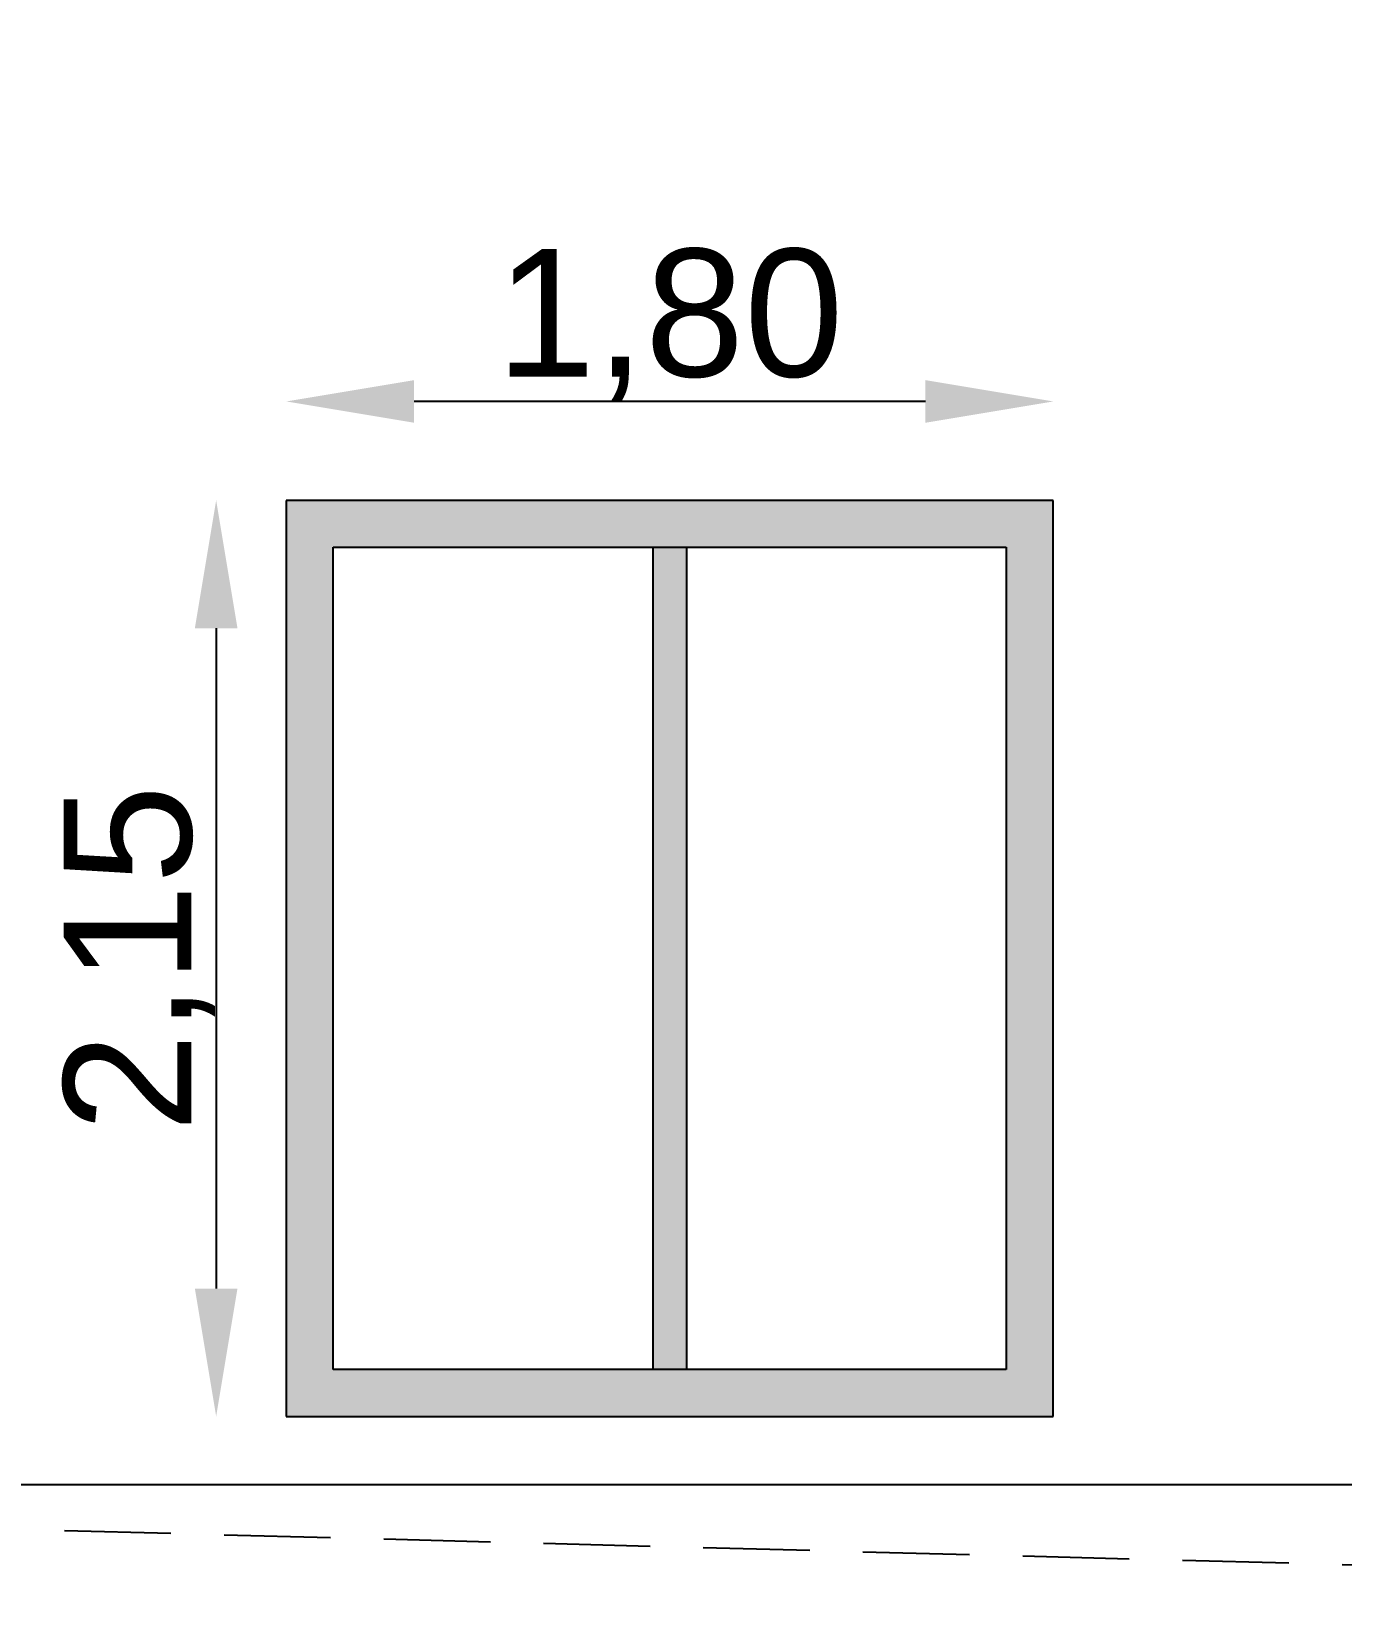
# Model space of a CAD drawing. Header units: millimetres. Extents: x 1514 to 1688, y 984 to 1013.
# Drawn here: x 1533.304 to 1536.378, y 1004.283 to 1007.994 of the extents above; entities that cross this region are included whole.
import ezdxf

# ---------------------------------------------------------------- set-up
doc = ezdxf.new("R2010")
doc.units = ezdxf.units.MM
doc.linetypes.add('CACHE', pattern=[0.375, 0.25, -0.125])
for name, color, linetype in [('Cotations2', 7, 'Continuous'), ('Limites', 7, 'Continuous'), ('Menuiseries', 7, 'Continuous'), ('Murs', 7, 'Continuous')]:
    doc.layers.add(name, color=color, linetype=linetype)
doc.layers.add('Surf Menuiserie', color=7, linetype='Continuous', true_color=0x171717)
doc.styles.get("Standard").update_dxf_attribs({"font": 'arial.ttf'})
doc.dimstyles.new('ISO-25', dxfattribs={"dimtxt": 2.5, "dimasz": 2.5, "dimexe": 1.25, "dimexo": 0.625, "dimtad": 1, "dimtxsty": 'Standard', "dimcen": 2.5, "dimadec": 0, "dimazin": 0, "dimtfac": 1, "dimtmove": 0, "dimatfit": 3, "dimfxl": 1, "dimarcsym": 0})

# ---------------------------------------------------------------- blocks, each defined once
blk = doc.blocks.new('*D22')
at = {"layer": 'Cotations2', "color": 0, "lineweight": -2, "transparency": 16777216}
blk.add_line((1535.4016, 1007.1256), (1534.2016, 1007.1256), dxfattribs=at)
at = {"layer": 'Cotations2', "color": 0, "transparency": 16777216}
for points in [[(1534.2016, 1007.1756), (1534.2016, 1007.0756), (1533.9016, 1007.1256)], [(1535.4016, 1007.1756), (1535.4016, 1007.0756), (1535.7016, 1007.1256)]]:
    blk.add_solid(points, dxfattribs=at)
at = {"layer": 'Defpoints', "color": 0, "transparency": 16777216}
for p in [(1533.9016, 1007.1256), (1533.9016, 1006.8933), (1535.7016, 1006.8933)]:
    blk.add_point(p, dxfattribs=at)
at = {"layer": 'Cotations2', "color": 0, "transparency": 16777216, "insert": (1534.8016, 1007.3059), "char_height": 0.3, "attachment_point": 5}
blk.add_mtext('1,80', dxfattribs=at)
blk = doc.blocks.new('*D23')
at = {"layer": 'Cotations2', "color": 0, "lineweight": -2, "transparency": 16777216}
blk.add_line((1533.7369, 1006.5933), (1533.7369, 1005.0433), dxfattribs=at)
at = {"layer": 'Cotations2', "color": 0, "transparency": 16777216}
for points in [[(1533.6869, 1006.5933), (1533.7869, 1006.5933), (1533.7369, 1006.8933)], [(1533.6869, 1005.0433), (1533.7869, 1005.0433), (1533.7369, 1004.7433)]]:
    blk.add_solid(points, dxfattribs=at)
at = {"layer": 'Defpoints', "color": 0, "transparency": 16777216}
for p in [(1533.9016, 1006.8933), (1533.7369, 1004.7433), (1533.9016, 1004.7433)]:
    blk.add_point(p, dxfattribs=at)
at = {"layer": 'Cotations2', "color": 0, "transparency": 16777216, "insert": (1533.5566, 1005.8183), "char_height": 0.3, "attachment_point": 5, "rotation": 90}
blk.add_mtext('2,15', dxfattribs=at)

msp = doc.modelspace()

# ---------------------------------------------------------------- hatches: boundary and pattern name
at = {"layer": 'Surf Menuiserie', "true_color": 0x1c1c1c}
h = msp.add_hatch(color=250, dxfattribs=at)
h.dxf.hatch_style = 1
h.paths.add_polyline_path([(1528.7816, 1006.7833), (1528.6716, 1006.7833), (1528.6716, 1004.8533), (1528.7816, 1004.8533)])
h.paths.add_polyline_path([(1528.7816, 1008.9333), (1528.6716, 1008.9333), (1528.6716, 1007.9033), (1528.7816, 1007.9033)])
h.paths.add_polyline_path([(1527.4316, 1008.9333), (1527.3216, 1008.9333), (1527.3216, 1007.9033), (1527.4316, 1007.9033)])
h.paths.add_polyline_path([(1535.7016, 1006.8933), (1533.9016, 1006.8933), (1533.9016, 1004.7433), (1534.0116, 1004.7433), (1535.7016, 1004.7433)])
h.paths.add_polyline_path([(1535.5916, 1006.7833), (1535.5916, 1004.8533), (1534.0116, 1004.8533), (1534.0116, 1006.7833)], flags=16)
h.paths.add_polyline_path([(1534.8416, 1006.7833), (1534.7616, 1006.7833), (1534.7616, 1004.8533), (1534.8416, 1004.8533)], flags=0)
h.paths.add_polyline_path([(1532.2516, 1006.8933), (1531.1916, 1006.8933), (1531.1916, 1006.8133), (1531.1916, 1004.7433), (1531.2716, 1004.7433), (1531.2716, 1006.8133), (1532.1716, 1006.8133), (1532.1716, 1004.7433), (1532.2516, 1004.7433)])
h.paths.add_polyline_path([(1535.5516, 1009.8933), (1534.0516, 1009.8933), (1534.0516, 1008.8433), (1534.1716, 1008.8433), (1535.5516, 1008.8433)])
h.paths.add_polyline_path([(1535.4316, 1009.7733), (1535.4316, 1008.9633), (1534.1716, 1008.9633), (1534.1716, 1009.7733)], flags=16)
h.paths.add_polyline_path([(1534.8416, 1009.7733), (1534.7616, 1009.7733), (1534.7616, 1008.9633), (1534.8416, 1008.9633)], flags=0)
h = msp.add_hatch(color=250, dxfattribs=at)
h.dxf.hatch_style = 1
h.paths.add_polyline_path([(1534.8416, 1006.7833), (1534.7616, 1006.7833), (1534.7616, 1004.8533), (1534.8416, 1004.8533)])

# ---------------------------------------------------------------- linework, layer by layer
at = {"layer": 'Cotations2', "linetype": 'CACHE'}
msp.add_line((1516.1369, 1004.9333), (1540.6216, 1004.2833), dxfattribs=at)
at = {"layer": 'Limites'}
msp.add_line((1521.6516, 1004.5833), (1536.5516, 1004.5833), dxfattribs=at)
at = {"layer": 'Menuiseries'}
for p, q in [((1535.7016, 1006.8933), (1533.9016, 1006.8933)), ((1533.9016, 1006.8933), (1533.9016, 1004.7433)), ((1535.7016, 1004.7433), (1535.7016, 1006.8933)), ((1534.0116, 1004.8533), (1534.0116, 1006.7833)), ((1534.0116, 1006.7833), (1535.5916, 1006.7833)), ((1534.7616, 1006.7833), (1534.7616, 1004.8533)), ((1534.8416, 1004.8533), (1534.8416, 1006.7833)), ((1535.5916, 1006.7833), (1535.5916, 1004.8533)), ((1535.5916, 1004.8533), (1534.0116, 1004.8533)), ((1533.9016, 1004.7433), (1535.7016, 1004.7433)), ((1533.9016, 1004.7433), (1534.0116, 1004.7433))]:
    msp.add_line(p, q, dxfattribs=at)
at = {"layer": 'Murs'}
msp.add_line((1533.0516, 1004.5833), (1536.5516, 1004.5833), dxfattribs=at)

# ---------------------------------------------------------------- dimensions: what is measured, and where the dimension line sits
at = {"layer": 'Cotations2'}
dim = msp.add_linear_dim(base=(1533.9016, 1007.1256), p1=(1535.7016, 1006.8933), p2=(1533.9016, 1006.8933), dimstyle='ISO-25', override={"dimtxt": 0.3, "dimasz": 0.3, "dimgap": 0, "dimzin": 0, "dimse1": 1, "dimse2": 1}, dxfattribs=at)
dim.commit()
dim.dimension.update_dxf_attribs({"geometry": '*D22', "text_midpoint": (1534.8016, 1007.3059)})
dim = msp.add_linear_dim(base=(1533.7369, 1004.7433), p1=(1533.9016, 1006.8933), p2=(1533.9016, 1004.7433), angle=90, dimstyle='ISO-25', override={"dimtxt": 0.3, "dimasz": 0.3, "dimgap": 0, "dimzin": 0, "dimse1": 1, "dimse2": 1}, dxfattribs=at)
dim.commit()
dim.dimension.update_dxf_attribs({"geometry": '*D23', "text_midpoint": (1533.5566, 1005.8183)})

doc.saveas('drawing.dxf')
